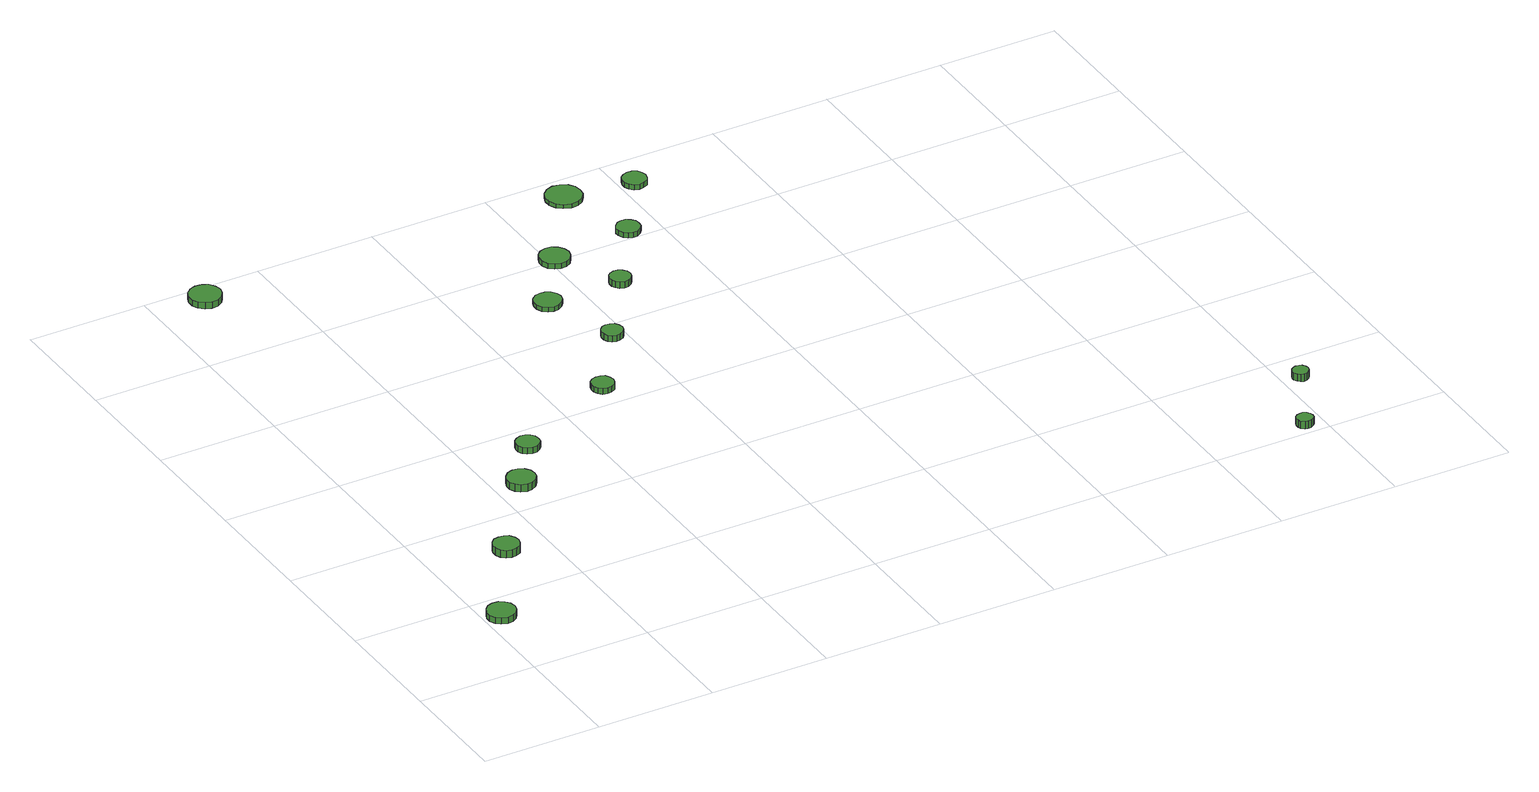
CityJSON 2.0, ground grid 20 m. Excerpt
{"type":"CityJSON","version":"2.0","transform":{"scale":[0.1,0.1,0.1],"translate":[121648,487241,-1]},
"CityObjects":{
"tree1":{"type":"SolitaryVegetationObject","attributes":{"function":"something"},"geometry":[{"type":"MultiSurface","lod":"1","boundaries":[[[0,1,2,3,4,5,6,7,8,9,10,11,12,13,14]],[[15,16,17,18,19,20,21,22,23,24,25,26,27,28,29]],[[0,29,28,1]],[[1,28,27,2]],[[2,27,26,3]],[[3,26,25,4]],[[4,25,24,5]],[[5,24,23,6]],[[6,23,22,7]],[[7,22,21,8]],[[8,21,20,9]],[[9,20,19,10]],[[10,19,18,11]],[[11,18,17,12]],[[12,17,16,13]],[[13,16,15,14]],[[14,15,29,0]]]}]},
"tree2":{"type":"SolitaryVegetationObject","attributes":{"function":"something"},"geometry":[{"type":"MultiSurface","lod":"1","boundaries":[[[30,31,32,33,34,35,36,37,38,39,40,41,42,43,44]],[[45,46,47,48,49,50,51,52,53,54,55,56,57,58,59]],[[30,59,58,31]],[[31,58,57,32]],[[32,57,56,33]],[[33,56,55,34]],[[34,55,54,35]],[[35,54,53,36]],[[36,53,52,37]],[[37,52,51,38]],[[38,51,50,39]],[[39,50,49,40]],[[40,49,48,41]],[[41,48,47,42]],[[42,47,46,43]],[[43,46,45,44]],[[44,45,59,30]]]}]},
"tree3":{"type":"SolitaryVegetationObject","attributes":{"function":"something"},"geometry":[{"type":"MultiSurface","lod":"1","boundaries":[[[60,61,62,63,64,65,66,67,68,69,70,71,72,73,74]],[[75,76,77,78,79,80,81,82,83,84,85,86,87,88,89]],[[60,89,88,61]],[[61,88,87,62]],[[62,87,86,63]],[[63,86,85,64]],[[64,85,84,65]],[[65,84,83,66]],[[66,83,82,67]],[[67,82,81,68]],[[68,81,80,69]],[[69,80,79,70]],[[70,79,78,71]],[[71,78,77,72]],[[72,77,76,73]],[[73,76,75,74]],[[74,75,89,60]]]}]},
"tree4":{"type":"SolitaryVegetationObject","attributes":{"function":"something"},"geometry":[{"type":"MultiSurface","lod":"1","boundaries":[[[90,91,92,93,94,95,96,97,98,99,100,101,102,103,104]],[[105,106,107,108,109,110,111,112,113,114,115,116,117,118,119]],[[90,119,118,91]],[[91,118,117,92]],[[92,117,116,93]],[[93,116,115,94]],[[94,115,114,95]],[[95,114,113,96]],[[96,113,112,97]],[[97,112,111,98]],[[98,111,110,99]],[[99,110,109,100]],[[100,109,108,101]],[[101,108,107,102]],[[102,107,106,103]],[[103,106,105,104]],[[104,105,119,90]]]}]},
"tree5":{"type":"SolitaryVegetationObject","attributes":{"function":"something"},"geometry":[{"type":"MultiSurface","lod":"1","boundaries":[[[120,121,122,123,124,125,126,127,128,129,130,131,132,133,134]],[[135,136,137,138,139,140,141,142,143,144,145,146,147,148,149]],[[120,149,148,121]],[[121,148,147,122]],[[122,147,146,123]],[[123,146,145,124]],[[124,145,144,125]],[[125,144,143,126]],[[126,143,142,127]],[[127,142,141,128]],[[128,141,140,129]],[[129,140,139,130]],[[130,139,138,131]],[[131,138,137,132]],[[132,137,136,133]],[[133,136,135,134]],[[134,135,149,120]]]}]},
"tree6":{"type":"SolitaryVegetationObject","attributes":{"function":"something"},"geometry":[{"type":"MultiSurface","lod":"1","boundaries":[[[150,151,152,153,154,155,156,157,158,159,160,161,162,163,164]],[[165,166,167,168,169,170,171,172,173,174,175,176,177,178,179]],[[150,179,178,151]],[[151,178,177,152]],[[152,177,176,153]],[[153,176,175,154]],[[154,175,174,155]],[[155,174,173,156]],[[156,173,172,157]],[[157,172,171,158]],[[158,171,170,159]],[[159,170,169,160]],[[160,169,168,161]],[[161,168,167,162]],[[162,167,166,163]],[[163,166,165,164]],[[164,165,179,150]]]}]},
"tree7":{"type":"SolitaryVegetationObject","attributes":{"function":"something"},"geometry":[{"type":"MultiSurface","lod":"1","boundaries":[[[180,181,182,183,184,185,186,187,188,189,190,191,192,193,194]],[[195,196,197,198,199,200,201,202,203,204,205,206,207,208,209]],[[180,209,208,181]],[[181,208,207,182]],[[182,207,206,183]],[[183,206,205,184]],[[184,205,204,185]],[[185,204,203,186]],[[186,203,202,187]],[[187,202,201,188]],[[188,201,200,189]],[[189,200,199,190]],[[190,199,198,191]],[[191,198,197,192]],[[192,197,196,193]],[[193,196,195,194]],[[194,195,209,180]]]}]},
"tree8":{"type":"SolitaryVegetationObject","attributes":{"function":"something"},"geometry":[{"type":"MultiSurface","lod":"1","boundaries":[[[210,211,212,213,214,215,216,217,218,219,220,221,222,223,224]],[[225,226,227,228,229,230,231,232,233,234,235,236,237,238,239]],[[210,239,238,211]],[[211,238,237,212]],[[212,237,236,213]],[[213,236,235,214]],[[214,235,234,215]],[[215,234,233,216]],[[216,233,232,217]],[[217,232,231,218]],[[218,231,230,219]],[[219,230,229,220]],[[220,229,228,221]],[[221,228,227,222]],[[222,227,226,223]],[[223,226,225,224]],[[224,225,239,210]]]}]},
"tree9":{"type":"SolitaryVegetationObject","attributes":{"function":"something"},"geometry":[{"type":"MultiSurface","lod":"1","boundaries":[[[240,241,242,243,244,245,246,247,248,249,250,251,252,253,254]],[[255,256,257,258,259,260,261,262,263,264,265,266,267,268,269]],[[240,269,268,241]],[[241,268,267,242]],[[242,267,266,243]],[[243,266,265,244]],[[244,265,264,245]],[[245,264,263,246]],[[246,263,262,247]],[[247,262,261,248]],[[248,261,260,249]],[[249,260,259,250]],[[250,259,258,251]],[[251,258,257,252]],[[252,257,256,253]],[[253,256,255,254]],[[254,255,269,240]]]}]},
"tree10":{"type":"SolitaryVegetationObject","attributes":{"function":"something"},"geometry":[{"type":"MultiSurface","lod":"1","boundaries":[[[270,271,272,273,274,275,276,277,278,279,280,281,282,283,284]],[[285,286,287,288,289,290,291,292,293,294,295,296,297,298,299]],[[270,299,298,271]],[[271,298,297,272]],[[272,297,296,273]],[[273,296,295,274]],[[274,295,294,275]],[[275,294,293,276]],[[276,293,292,277]],[[277,292,291,278]],[[278,291,290,279]],[[279,290,289,280]],[[280,289,288,281]],[[281,288,287,282]],[[282,287,286,283]],[[283,286,285,284]],[[284,285,299,270]]]}]},
"tree11":{"type":"SolitaryVegetationObject","attributes":{"function":"something"},"geometry":[{"type":"MultiSurface","lod":"1","boundaries":[[[300,301,302,303,304,305,306,307,308,309,310,311,312,313,314]],[[315,316,317,318,319,320,321,322,323,324,325,326,327,328,329]],[[300,329,328,301]],[[301,328,327,302]],[[302,327,326,303]],[[303,326,325,304]],[[304,325,324,305]],[[305,324,323,306]],[[306,323,322,307]],[[307,322,321,308]],[[308,321,320,309]],[[309,320,319,310]],[[310,319,318,311]],[[311,318,317,312]],[[312,317,316,313]],[[313,316,315,314]],[[314,315,329,300]]]}]},
"tree12":{"type":"SolitaryVegetationObject","attributes":{"function":"something"},"geometry":[{"type":"MultiSurface","lod":"1","boundaries":[[[330,331,332,333,334,335,336,337,338,339,340,341,342,343,344]],[[345,346,347,348,349,350,351,352,353,354,355,356,357,358,359]],[[330,359,358,331]],[[331,358,357,332]],[[332,357,356,333]],[[333,356,355,334]],[[334,355,354,335]],[[335,354,353,336]],[[336,353,352,337]],[[337,352,351,338]],[[338,351,350,339]],[[339,350,349,340]],[[340,349,348,341]],[[341,348,347,342]],[[342,347,346,343]],[[343,346,345,344]],[[344,345,359,330]]]}]},
"tree13":{"type":"SolitaryVegetationObject","attributes":{"function":"something"},"geometry":[{"type":"MultiSurface","lod":"1","boundaries":[[[360,361,362,363,364,365,366,367,368,369,370,371,372,373,374]],[[375,376,377,378,379,380,381,382,383,384,385,386,387,388,389]],[[360,389,388,361]],[[361,388,387,362]],[[362,387,386,363]],[[363,386,385,364]],[[364,385,384,365]],[[365,384,383,366]],[[366,383,382,367]],[[367,382,381,368]],[[368,381,380,369]],[[369,380,379,370]],[[370,379,378,371]],[[371,378,377,372]],[[372,377,376,373]],[[373,376,375,374]],[[374,375,389,360]]]}]},
"tree14":{"type":"SolitaryVegetationObject","attributes":{"function":"something"},"geometry":[{"type":"MultiSurface","lod":"1","boundaries":[[[390,391,392,393,394,395,396,397,398,399,400,401,402,403,404]],[[405,406,407,408,409,410,411,412,413,414,415,416,417,418,419]],[[390,419,418,391]],[[391,418,417,392]],[[392,417,416,393]],[[393,416,415,394]],[[394,415,414,395]],[[395,414,413,396]],[[396,413,412,397]],[[397,412,411,398]],[[398,411,410,399]],[[399,410,409,400]],[[400,409,408,401]],[[401,408,407,402]],[[402,407,406,403]],[[403,406,405,404]],[[404,405,419,390]]]}]},
"tree15":{"type":"SolitaryVegetationObject","attributes":{"function":"something"},"geometry":[{"type":"MultiSurface","lod":"1","boundaries":[[[420,421,422,423,424,425,426,427,428,429,430,431,432,433,434]],[[435,436,437,438,439,440,441,442,443,444,445,446,447,448,449]],[[420,449,448,421]],[[421,448,447,422]],[[422,447,446,423]],[[423,446,445,424]],[[424,445,444,425]],[[425,444,443,426]],[[426,443,442,427]],[[427,442,441,428]],[[428,441,440,429]],[[429,440,439,430]],[[430,439,438,431]],[[431,438,437,432]],[[432,437,436,433]],[[433,436,435,434]],[[434,435,449,420]]]}]}
},
"vertices":[
[54,152,17],[52,162,17],[46,170,17],[38,175,17],[28,176,17],[18,173,17],[11,166,17],[7,157,17],[7,147,17],[11,138,17],[18,132,17],[28,128,17],[38,130,17],[46,134,17],[52,143,17],[52,143,6],[46,134,6],[38,130,6],[28,128,6],[18,132,6],[11,138,6],[7,147,6],[7,157,6],[11,166,6],[18,173,6],[28,176,6],[38,175,6],[46,170,6],[52,162,6],[54,152,6],
[150,308,22],[148,317,22],[143,325,22],[135,329,22],[126,330,22],[117,328,22],[110,321,22],[107,313,22],[107,304,22],[110,296,22],[117,289,22],[126,287,22],[135,288,22],[143,292,22],[148,300,22],[148,300,9],[143,292,9],[135,288,9],[126,287,9],[117,289,9],[110,296,9],[107,304,9],[107,313,9],[110,321,9],[117,328,9],[126,330,9],[135,329,9],[143,325,9],[148,317,9],[150,308,9],
[266,462,23],[264,472,23],[258,480,23],[249,485,23],[240,486,23],[230,483,23],[223,476,23],[219,467,23],[219,457,23],[223,449,23],[230,442,23],[240,439,23],[249,440,23],[258,445,23],[264,453,23],[264,453,10],[258,445,10],[249,440,10],[240,439,10],[230,442,10],[223,449,10],[219,457,10],[219,467,10],[223,476,10],[230,483,10],[240,486,10],[249,485,10],[258,480,10],[264,472,10],[266,462,10],
[116,1168,18],[113,1179,18],[107,1188,18],[97,1193,18],[86,1194,18],[76,1191,18],[67,1183,18],[63,1173,18],[63,1162,18],[67,1152,18],[76,1145,18],[86,1141,18],[97,1142,18],[107,1148,18],[113,1157,18],[113,1157,7],[107,1148,7],[97,1142,7],[86,1141,7],[76,1145,7],[67,1152,7],[63,1162,7],[63,1173,7],[67,1183,7],[76,1191,7],[86,1194,7],[97,1193,7],[107,1188,7],[113,1179,7],[116,1168,7],
[325,554,17],[324,562,17],[319,569,17],[312,573,17],[304,574,17],[296,571,17],[290,566,17],[287,558,17],[287,550,17],[290,543,17],[296,538,17],[304,535,17],[312,536,17],[319,540,17],[324,546,17],[324,546,6],[319,540,6],[312,536,6],[304,535,6],[296,538,6],[290,543,6],[287,550,6],[287,558,6],[290,566,6],[296,571,6],[304,574,6],[312,573,6],[319,569,6],[324,562,6],[325,554,6],
[510,648,16],[508,655,16],[504,662,16],[497,665,16],[489,666,16],[482,664,16],[476,659,16],[473,652,16],[473,644,16],[476,637,16],[482,631,16],[489,629,16],[497,630,16],[504,634,16],[508,640,16],[508,640,6],[504,634,6],[497,630,6],[489,629,6],[482,631,6],[476,637,6],[473,644,6],[473,652,6],[476,659,6],[482,664,6],[489,666,6],[497,665,6],[504,662,6],[508,655,6],[510,648,6],
[561,899,14],[559,908,14],[553,916,14],[545,920,14],[536,921,14],[527,919,14],[519,912,14],[516,904,14],[516,894,14],[519,885,14],[527,879,14],[536,876,14],[545,877,14],[553,882,14],[559,889,14],[559,889,6],[553,882,6],[545,877,6],[536,876,6],[527,879,6],[519,885,6],[516,894,6],[516,904,6],[519,912,6],[527,919,6],[536,921,6],[545,920,6],[553,916,6],[559,908,6],[561,899,6],
[596,771,17],[594,778,17],[590,784,17],[583,787,17],[576,788,17],[569,786,17],[564,781,17],[561,774,17],[561,767,17],[564,760,17],[569,755,17],[576,753,17],[583,754,17],[590,757,17],[594,763,17],[594,763,6],[590,757,6],[583,754,6],[576,753,6],[569,755,6],[564,760,6],[561,767,6],[561,774,6],[564,781,6],[569,786,6],[576,788,6],[583,787,6],[590,784,6],[594,778,6],[596,771,6],
[634,1003,15],[632,1013,15],[626,1021,15],[617,1027,15],[607,1028,15],[597,1025,15],[589,1018,15],[585,1008,15],[585,998,15],[589,988,15],[597,981,15],[607,978,15],[617,979,15],[626,984,15],[632,993,15],[632,993,6],[626,984,6],[617,979,6],[607,978,6],[597,981,6],[589,988,6],[585,998,6],[585,1008,6],[589,1018,6],[597,1025,6],[607,1028,6],[617,1027,6],[626,1021,6],[632,1013,6],[634,1003,6],
[683,899,17],[682,906,17],[677,912,17],[671,916,17],[663,917,17],[656,914,17],[651,910,17],[648,903,17],[648,895,17],[651,889,17],[656,884,17],[663,881,17],[671,882,17],[677,886,17],[682,892,17],[682,892,6],[677,886,6],[671,882,6],[663,881,6],[656,884,6],[651,889,6],[648,895,6],[648,903,6],[651,910,6],[656,914,6],[663,917,6],[671,916,6],[677,912,6],[682,906,6],[683,899,6],
[768,1021,15],[767,1029,15],[762,1035,15],[755,1040,15],[746,1040,15],[739,1038,15],[733,1032,15],[729,1025,15],[729,1017,15],[733,1009,15],[739,1004,15],[746,1001,15],[755,1002,15],[762,1006,15],[767,1013,15],[767,1013,6],[762,1006,6],[755,1002,6],[746,1001,6],[739,1004,6],[733,1009,6],[729,1017,6],[729,1025,6],[733,1032,6],[739,1038,6],[746,1040,6],[755,1040,6],[762,1035,6],[767,1029,6],[768,1021,6],
[739,1151,13],[737,1163,13],[730,1173,13],[719,1179,13],[707,1181,13],[695,1177,13],[686,1169,13],[681,1157,13],[681,1145,13],[686,1134,13],[695,1126,13],[707,1122,13],[719,1123,13],[730,1129,13],[737,1139,13],[737,1139,6],[730,1129,6],[719,1123,6],[707,1122,6],[695,1126,6],[686,1134,6],[681,1145,6],[681,1157,6],[686,1169,6],[695,1177,6],[707,1181,6],[719,1179,6],[730,1173,6],[737,1163,6],[739,1151,6],
[846,1137,15],[844,1145,15],[840,1152,15],[832,1156,15],[824,1157,15],[816,1154,15],[810,1149,15],[807,1141,15],[807,1133,15],[810,1126,15],[816,1120,15],[824,1117,15],[832,1118,15],[840,1122,15],[844,1129,15],[844,1129,6],[840,1122,6],[832,1118,6],[824,1117,6],[816,1120,6],[810,1126,6],[807,1133,6],[807,1141,6],[810,1149,6],[816,1154,6],[824,1157,6],[832,1156,6],[840,1152,6],[844,1145,6],[846,1137,6],
[1382,22,21],[1381,27,21],[1377,32,21],[1372,35,21],[1367,35,21],[1362,34,21],[1357,30,21],[1355,25,21],[1355,19,21],[1357,14,21],[1362,10,21],[1367,9,21],[1372,9,21],[1377,12,21],[1381,16,21],[1381,16,8],[1377,12,8],[1372,9,8],[1367,9,8],[1362,10,8],[1357,14,8],[1355,19,8],[1355,25,8],[1357,30,8],[1362,34,8],[1367,35,8],[1372,35,8],[1377,32,8],[1381,27,8],[1382,22,8],
[1442,141,23],[1441,146,23],[1437,151,23],[1433,153,23],[1427,154,23],[1422,152,23],[1418,149,23],[1415,143,23],[1415,138,23],[1418,133,23],[1422,129,23],[1427,127,23],[1433,128,23],[1437,131,23],[1441,135,23],[1441,135,10],[1437,131,10],[1433,128,10],[1427,127,10],[1422,129,10],[1418,133,10],[1415,138,10],[1415,143,10],[1418,149,10],[1422,152,10],[1427,154,10],[1433,153,10],[1437,151,10],[1441,146,10],[1442,141,10]
]}
